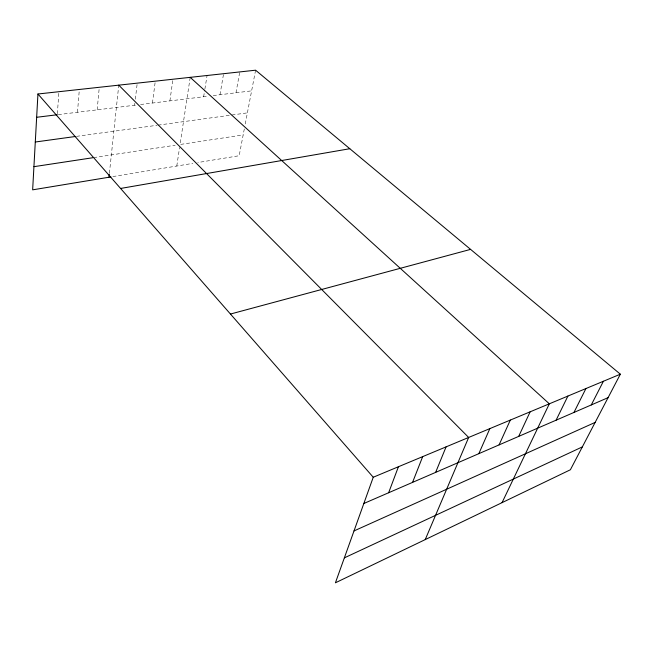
<?xml version="1.0" encoding="UTF-8"?>
<svg xmlns="http://www.w3.org/2000/svg" width="653" height="653" viewBox="0 0 653 653"><rect width="100%" height="100%" fill="white"/><g stroke="black" fill="none" stroke-linecap="round" stroke-linejoin="round"><path stroke-width="0.49" stroke-dasharray="3.27 2.45" d="M57.382 113.744L58.892 91.706M77.478 112.259L79.34 89.469M97.166 109.843L99.289 87.29M109.402 173.208L118.764 85.159M134.624 105.231L134.861 103.223M135.334 99.207L137.236 83.143M152.459 103.043L155.283 81.168M169.894 100.897L172.931 79.233M176.783 166.025L179.591 147.456M190.194 77.348L180.04 144.493L243.169 134.918M203.638 96.75L204.732 89.983M204.887 89.02L207.074 75.503M219.979 94.734L223.595 73.691M235.97 92.775L239.765 71.928M244.312 128.943L239.178 155.716L197.786 162.556M245.267 123.972L255.584 70.198M112.855 176.588L192.864 163.372M93.64 157.61L175.151 145.235M76.474 136.355L157.095 125.278M158.05 125.147L229.946 115.263M231.921 114.993L247.397 112.863M58.321 114.618L136.608 104.994M140.566 104.504L208.446 96.154M213.245 95.567L251.625 90.849"/><path stroke-width="0.98" d="M620.35 374.193L373.247 477.245L335.413 582.803L570.387 469.768L620.35 374.193L255.584 70.198L37.939 93.999L32.65 189.843L110.912 176.914M108.969 177.232L109.288 174.212M388.633 492.746L398.42 466.748M412.549 482.387L422.679 456.627M435.624 472.38L446.081 446.872M425.234 539.598L468.658 437.453L118.764 85.159M478.837 453.664L489.84 428.621M499.08 444.889L510.32 420.083M518.686 436.392L530.138 411.814M502.059 502.639L549.328 403.815L190.194 77.348M556.087 420.189L567.914 396.061M573.946 412.451L585.929 388.543M591.267 404.95L603.405 381.262M344.351 557.866L582.337 446.905M354.008 530.93L595.144 422.409M363.843 503.487L608.082 397.661M230.46 314.044L470.584 249.381M120.576 188.456L349.804 148.721M33.932 166.67L92.661 157.757M35.286 142.011L75.503 136.485M36.65 117.287L57.317 114.74M37.939 93.999L373.247 477.245"/></g></svg>
